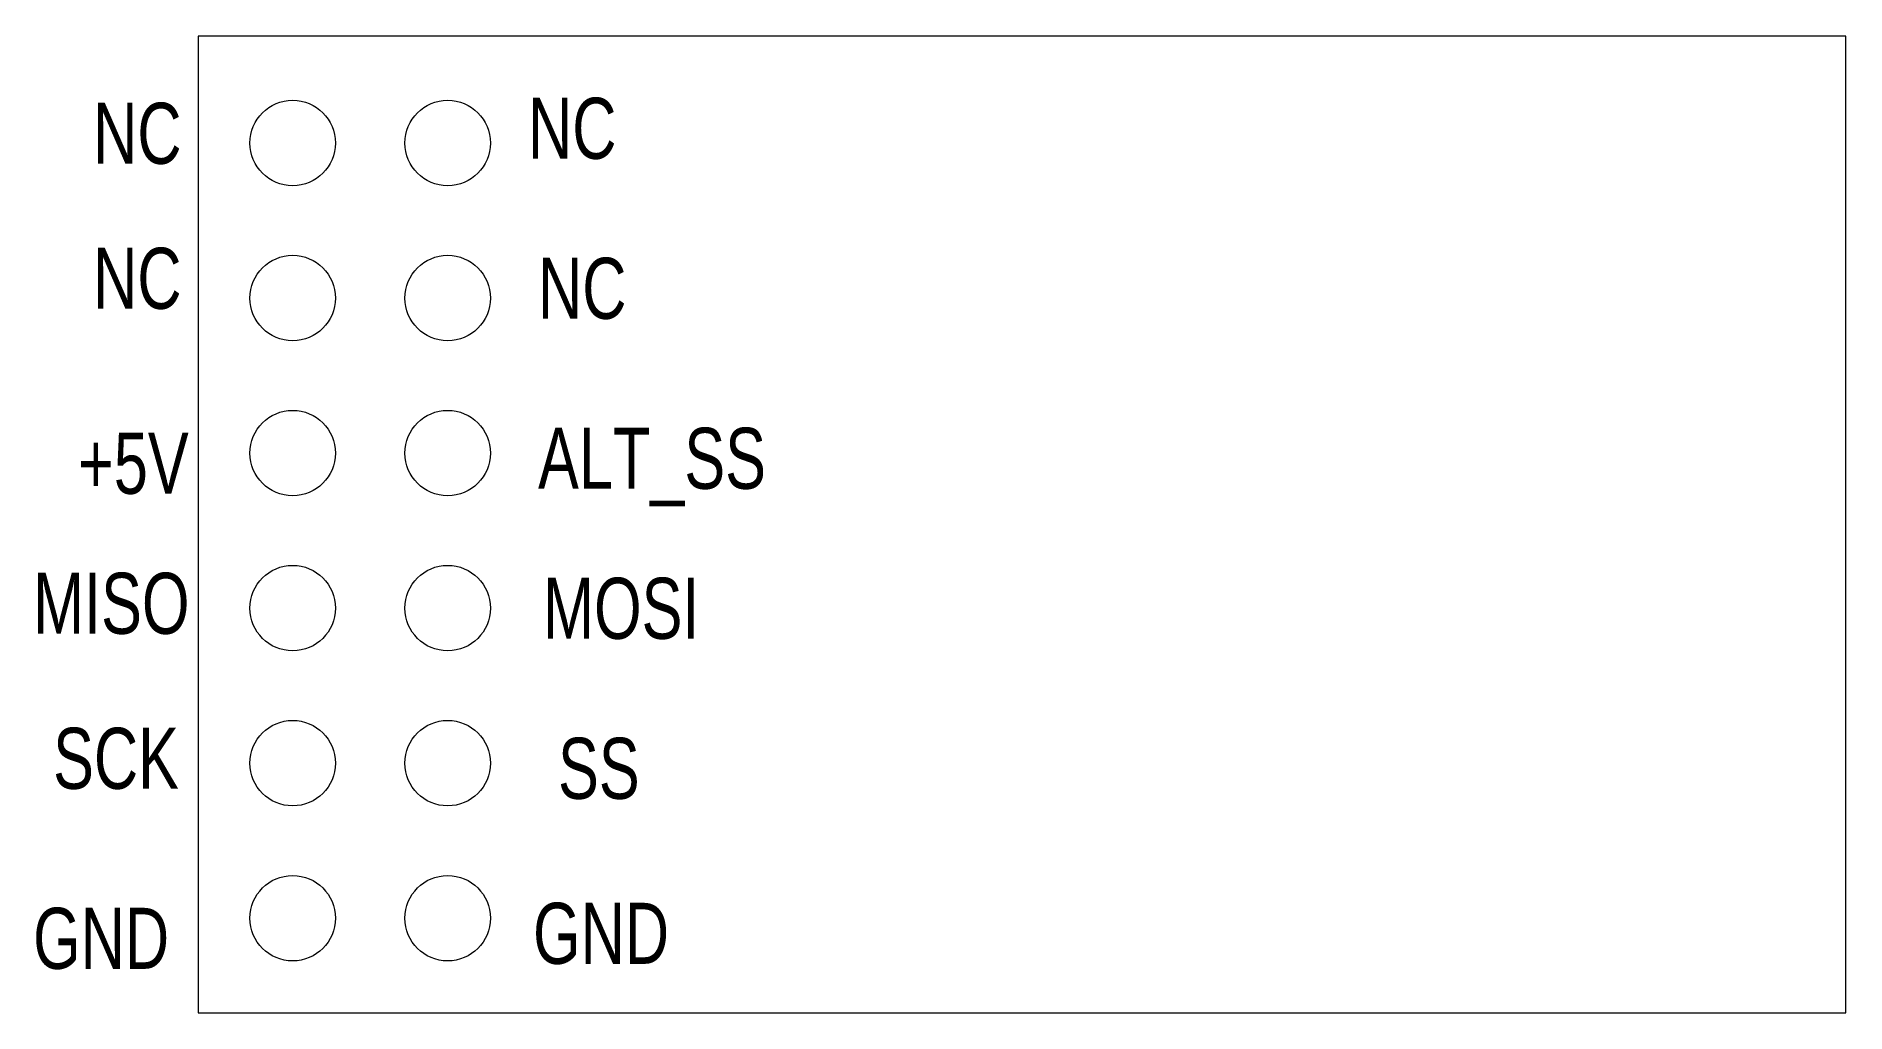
# Model space of a CAD drawing. Header units: millimetres. Extents: x -2.7 to 27, y 0 to 16.
import ezdxf

# ---------------------------------------------------------------- set-up
doc = ezdxf.new("R2010")
doc.units = ezdxf.units.MM
doc.layers.get('0').update_dxf_attribs({"linetype": 'CONTINUOUS', "lineweight": 0})
doc.styles.get("Standard").update_dxf_attribs({"font": 'txt', "width": 0.75})

msp = doc.modelspace()

# ---------------------------------------------------------------- linework, layer by layer
for p, q in [((27, 16), (0, 16)), ((0, 16), (0, 0)), ((27, 0), (27, 16)), ((0, 0), (27, 0))]:
    msp.add_line(p, q)
for centre in [(1.55, 14.25), (4.09, 14.25), (1.55, 11.71), (4.09, 11.71), (1.55, 9.17), (4.09, 9.17), (1.55, 6.63), (4.09, 6.63), (1.55, 4.09), (4.09, 4.09), (1.55, 1.55), (4.09, 1.55)]:
    msp.add_circle(centre, 0.7)

# ---------------------------------------------------------------- texts
at = {"char_height": 1, "width": 100, "attachment_point": 1}
for s, insert in [('NC', (-1.72032, 14.90944)), ('NC', (5.40672, 14.99136)), ('NC', (-1.72032, 12.53376)), ('NC', (5.57056, 12.36992)), ('+5V', (-1.96608, 9.50272)), ('ALT_SS', (5.57056, 9.58464)), ('MISO', (-2.70336, 7.20896)), ('MOSI', (5.65248, 7.12704)), ('SCK', (-2.37568, 4.66944)), ('SS', (5.89824, 4.5056)), ('GND\\P', (5.48864, 1.80224)), ('GND\\P', (-2.70336, 1.72032))]:
    msp.add_mtext(s, dxfattribs=dict(at, insert=insert))

doc.saveas('drawing.dxf')
